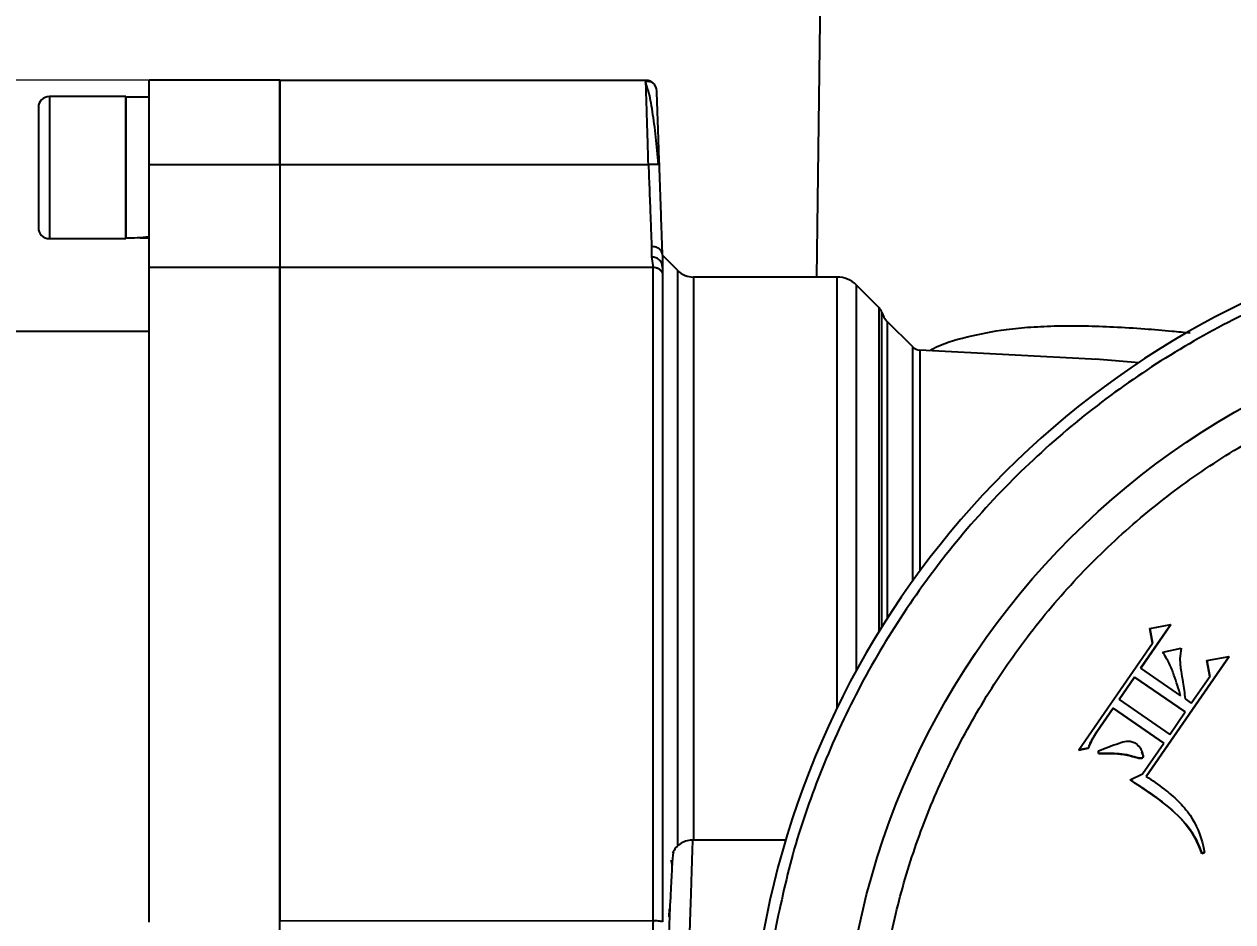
# Model space of a CAD drawing. Header units: millimetres. Extents: x 2160 to 4596, y 811 to 2534.
# Drawn here: x 3655.3 to 3765.9, y 2254.6 to 2336.7 of the extents above; entities that cross this region are included whole.
import ezdxf

# ---------------------------------------------------------------- set-up
doc = ezdxf.new("R2010")
doc.units = ezdxf.units.MM
doc.layers.add('AM_5', color=3, linetype='Continuous', lineweight=25)
doc.styles.add('SLDTEXTSTYLE1', font='txt.shx', dxfattribs={"width": 0.7, "bigfont": 'gbcbig.shx'})
doc.dimstyles.new('SLDDIMSTYLE12$0', dxfattribs={"dimtxt": 12, "dimasz": 10, "dimexe": 0, "dimexo": 0.0625, "dimgap": 0.875, "dimtad": 1, "dimdec": 1, "dimlfac": 1.8, "dimrnd": 1e-09, "dimzin": 12, "dimdsep": 46, "dimtxsty": 'SLDTEXTSTYLE1', "dimcen": 0.09, "dimdle": 8.16, "dimclrd": 3, "dimclre": 3, "dimadec": 0, "dimazin": 3, "dimtfac": 1, "dimtdec": 1, "dimtofl": 0, "dimtmove": 0, "dimatfit": 3, "dimfxl": 0, "dimfrac": 2, "dimtolj": 1, "dimlwd": 5, "dimlwe": 5, "dimarcsym": 0})

# ---------------------------------------------------------------- blocks, each defined once
blk = doc.blocks.new('*D57')
at = {"layer": 'AM_5', "color": 3, "lineweight": 5, "transparency": 16777216}
blk.add_line((3666.63, 2331.61), (3497.42, 2331.61), dxfattribs=at)
at = {"layer": 'AM_5', "color": 3, "linetype": 'Continuous', "lineweight": 5, "transparency": 16777216}
for p, q in [((3497.42, 2321.61), (3497.42, 2155.61)), ((3666.63, 2145.61), (3497.42, 2145.61))]:
    blk.add_line(p, q, dxfattribs=at)
at = {"layer": 'AM_5', "color": 3, "transparency": 16777216}
for points in [[(3495.75, 2321.61), (3499.08, 2321.61), (3497.42, 2331.61)], [(3495.75, 2155.61), (3499.08, 2155.61), (3497.42, 2145.61)]]:
    blk.add_solid(points, dxfattribs=at)
at = {"layer": 'Defpoints', "color": 0, "transparency": 16777216}
for p in [(3666.69, 2331.61), (3497.42, 2145.61), (3666.69, 2145.61)]:
    blk.add_point(p, dxfattribs=at)
at = {"layer": 'AM_5', "color": 0, "transparency": 16777216, "insert": (3490.54, 2238.61), "char_height": 12, "attachment_point": 5, "rotation": 90, "style": 'SLDTEXTSTYLE1'}
blk.add_mtext('\\A1;186', dxfattribs=at)

msp = doc.modelspace()

# ---------------------------------------------------------------- linework, layer by layer
at = {"color": 7, "linetype": 'Continuous', "lineweight": 25}
for p, q in [((3728.292, 2353.428), (3727.77, 2313.592)), ((3678.692, 2331.613), (3666.692, 2331.613)), ((3666.692, 2331.613), (3666.692, 2323.893)), ((3678.692, 2323.893), (3678.692, 2331.613)), ((3712.168, 2331.592), (3678.692, 2331.593)), ((3712.357, 2330.755), (3712.13, 2331.452)), ((3664.592, 2330.113), (3657.592, 2330.113)), ((3657.592, 2330.113), (3657.592, 2323.613)), ((3664.592, 2330.113), (3664.592, 2323.613)), ((3666.692, 2330.053), (3664.592, 2330.053)), ((3664.592, 2317.173), (3664.592, 2330.053)), ((3657.592, 2323.613), (3657.592, 2317.113)), ((3664.592, 2323.613), (3664.592, 2317.113)), ((3666.692, 2323.893), (3678.692, 2323.893)), ((3666.692, 2323.893), (3666.692, 2314.457)), ((3678.692, 2323.893), (3678.692, 2314.457)), ((3678.692, 2323.89), (3712.403, 2323.89)), ((3657.592, 2317.113), (3664.592, 2317.113)), ((3713.692, 2315.609), (3713.692, 2314.547)), ((3715.106, 2314.178), (3713.692, 2315.593)), ((3678.692, 2314.457), (3666.692, 2314.457)), ((3712.826, 2314.471), (3678.692, 2314.471)), ((3712.692, 2315.43), (3712.826, 2314.471)), ((3713.693, 2314.472), (3713.623, 2314.869)), ((3713.692, 2314.547), (3713.692, 2313.981)), ((3729.656, 2313.592), (3716.52, 2313.593)), ((3733.505, 2310.779), (3731.424, 2312.86)), ((3733.755, 2281.57), (3733.755, 2310.363)), ((3736.586, 2307.198), (3734.254, 2309.53)), ((3734.254, 2309.53), (3734.254, 2282.359)), ((3666.692, 2308.613), (3525.692, 2308.614)), ((3736.586, 2285.799), (3736.586, 2307.198)), ((3753.516, 2306.053), (3737.241, 2306.906)), ((3737.241, 2306.906), (3737.241, 2286.7)), ((3757.309, 2305.751), (3753.303, 2306.064)), ((3760.194, 2281.789), (3757.436, 2277.79)), ((3757.437, 2277.789), (3760.194, 2281.787)), ((3758.263, 2281.434), (3760.194, 2281.789)), ((3758.515, 2280.083), (3758.263, 2281.434)), ((3758.263, 2281.434), (3758.263, 2281.432)), ((3758.263, 2281.432), (3758.514, 2280.083)), ((3760.194, 2281.789), (3760.194, 2281.787)), ((3751.772, 2270.31), (3758.515, 2280.083)), ((3759.462, 2279.259), (3761.147, 2279.616)), ((3765.521, 2278.871), (3757.952, 2267.898)), ((3757.952, 2267.896), (3765.521, 2278.869)), ((3763.495, 2278.501), (3765.521, 2278.871)), ((3763.762, 2277.05), (3763.495, 2278.501)), ((3763.495, 2278.501), (3763.495, 2278.499)), ((3763.495, 2278.499), (3763.762, 2277.05)), ((3765.521, 2278.871), (3765.521, 2278.869)), ((3756.884, 2276.988), (3755.466, 2274.931)), ((3755.467, 2274.93), (3756.884, 2276.986)), ((3761.515, 2273.793), (3756.884, 2276.988)), ((3756.884, 2276.986), (3756.884, 2276.988)), ((3756.884, 2276.986), (3761.514, 2273.792)), ((3757.436, 2277.79), (3761.093, 2275.267)), ((3762.067, 2274.594), (3763.762, 2277.05)), ((3755.466, 2274.931), (3760.097, 2271.736)), ((3761.494, 2274.99), (3762.067, 2274.594)), ((3754.913, 2274.132), (3753.413, 2271.959)), ((3753.413, 2271.957), (3754.913, 2274.13)), ((3759.544, 2270.937), (3754.913, 2274.132)), ((3754.913, 2274.132), (3754.913, 2274.13)), ((3754.913, 2274.13), (3759.543, 2270.936)), ((3760.097, 2271.736), (3761.515, 2273.793)), ((3753.413, 2271.959), (3753.413, 2271.957)), ((3752.64, 2270.469), (3751.772, 2270.31)), ((3751.772, 2270.308), (3752.64, 2270.467)), ((3751.772, 2270.31), (3751.772, 2270.308)), ((3752.64, 2270.469), (3752.64, 2270.467)), ((3753.578, 2269.992), (3753.58, 2270.241)), ((3757.61, 2268.135), (3759.544, 2270.937)), ((3756.827, 2269.689), (3756.827, 2269.687)), ((3757.56, 2270.133), (3757.56, 2270.135)), ((3757.636, 2269.635), (3757.636, 2269.637)), ((3756.465, 2267.577), (3757.61, 2268.135)), ((3724.953, 2262.071), (3716.436, 2262.071)), ((3763.274, 2260.94), (3763.043, 2260.848)), ((3763.043, 2260.846), (3763.274, 2260.938)), ((3763.043, 2260.848), (3763.043, 2260.846)), ((3763.274, 2260.94), (3763.274, 2260.938)), ((3678.692, 2254.699), (3712.826, 2254.688)), ((3714.285, 2255.779), (3714.259, 2255.032)), ((3714.285, 2255.788), (3714.285, 2255.779))]:
    msp.add_line(p, q, dxfattribs=at)
at = {"color": 7, "linetype": 'Continuous', "lineweight": 25, "flags": 128}
for points in [[(3712.692, 2316.386), (3712.692, 2316.253), (3712.692, 2316.123), (3712.692, 2315.998), (3712.692, 2315.876), (3712.692, 2315.758), (3712.692, 2315.645), (3712.692, 2315.535), (3712.692, 2315.43)], [(3666.692, 2314.457), (3666.692, 2313.199), (3666.692, 2311.595), (3666.692, 2309.653), (3666.692, 2307.383), (3666.692, 2304.794), (3666.692, 2301.899), (3666.692, 2298.712), (3666.692, 2295.246), (3666.692, 2291.518), (3666.692, 2287.545), (3666.692, 2283.346), (3666.692, 2278.94), (3666.692, 2274.347), (3666.692, 2269.589), (3666.692, 2264.688), (3666.692, 2259.665), (3666.692, 2254.546)], [(3678.692, 2254.546), (3678.692, 2259.665), (3678.692, 2264.687), (3678.692, 2269.589), (3678.692, 2274.347), (3678.692, 2278.94), (3678.692, 2283.346), (3678.692, 2287.545), (3678.692, 2291.518), (3678.692, 2295.246), (3678.692, 2298.712), (3678.692, 2301.899), (3678.692, 2304.794), (3678.692, 2307.383), (3678.692, 2309.653), (3678.692, 2311.595), (3678.692, 2313.198), (3678.692, 2314.457)], [(3712.826, 2254.688), (3712.826, 2259.805), (3712.826, 2264.823), (3712.826, 2269.721), (3712.826, 2274.474), (3712.826, 2279.061), (3712.826, 2283.461), (3712.826, 2287.653), (3712.826, 2291.619), (3712.826, 2295.339), (3712.826, 2298.796), (3712.826, 2301.975), (3712.826, 2304.86), (3712.826, 2307.439), (3712.826, 2309.699), (3712.826, 2311.63), (3712.826, 2313.223), (3712.826, 2314.471)], [(3713.692, 2313.981), (3713.692, 2312.742), (3713.692, 2311.159), (3713.692, 2309.24), (3713.692, 2306.995), (3713.692, 2304.432), (3713.692, 2301.566), (3713.692, 2298.407), (3713.692, 2294.972), (3713.692, 2291.277), (3713.692, 2287.337), (3713.692, 2283.172), (3713.692, 2278.8), (3713.692, 2274.242), (3713.692, 2269.52), (3713.692, 2264.654), (3713.692, 2259.668), (3713.692, 2254.584)], [(3715.106, 2261.571), (3715.106, 2264.253), (3715.106, 2269.041), (3715.106, 2273.686), (3715.106, 2278.169), (3715.106, 2282.467), (3715.106, 2286.561), (3715.106, 2290.432), (3715.106, 2294.061), (3715.106, 2297.433), (3715.106, 2300.53), (3715.106, 2303.34), (3715.106, 2305.848), (3715.106, 2308.043), (3715.106, 2309.915), (3715.106, 2311.456), (3715.106, 2312.657), (3715.106, 2313.513), (3715.106, 2314.021), (3715.106, 2314.178)], [(3716.52, 2313.593), (3716.52, 2313.548), (3716.52, 2313.197), (3716.52, 2312.496), (3716.52, 2311.451), (3716.52, 2310.064), (3716.52, 2308.343), (3716.52, 2306.296), (3716.52, 2303.933), (3716.52, 2301.264), (3716.52, 2298.301), (3716.52, 2295.06), (3716.52, 2291.555), (3716.52, 2287.801), (3716.52, 2283.818), (3716.52, 2279.624), (3716.52, 2275.237), (3716.52, 2270.679), (3716.52, 2265.971), (3716.52, 2262.071)], [(3729.656, 2274.159), (3729.656, 2274.486), (3729.656, 2278.914), (3729.656, 2283.153), (3729.656, 2287.182), (3729.656, 2290.983), (3729.656, 2294.537), (3729.656, 2297.829), (3729.656, 2300.842), (3729.656, 2303.562), (3729.656, 2305.977), (3729.656, 2308.075), (3729.656, 2309.846), (3729.656, 2311.283), (3729.656, 2312.378), (3729.656, 2313.125), (3729.656, 2313.523), (3729.656, 2313.592)], [(3731.424, 2277.585), (3731.424, 2280.659), (3731.424, 2284.853), (3731.424, 2288.819), (3731.424, 2292.537), (3731.424, 2295.988), (3731.424, 2299.156), (3731.424, 2302.025), (3731.424, 2304.581), (3731.424, 2306.811), (3731.424, 2308.704), (3731.424, 2310.251), (3731.424, 2311.445), (3731.424, 2312.278), (3731.424, 2312.748), (3731.424, 2312.86)], [(3733.505, 2281.167), (3733.505, 2284.172), (3733.505, 2288.01), (3733.505, 2291.601), (3733.505, 2294.928), (3733.505, 2297.974), (3733.505, 2300.724), (3733.505, 2303.163), (3733.505, 2305.281), (3733.505, 2307.065), (3733.505, 2308.508), (3733.505, 2309.602), (3733.505, 2310.341), (3733.505, 2310.723), (3733.505, 2310.779)]]:
    msp.add_lwpolyline(points, dxfattribs=at)
at = {"color": 7, "linetype": 'Continuous', "lineweight": 25}
msp.add_circle((3801.614, 2239.203), 71.5, dxfattribs=at)
for centre, radius, start, end in [((3712.168, 2330.592), 1, 1.99976, 89.99975), ((3657.592, 2329.113), 1, 89.99969, 179.99969), ((3657.592, 2318.113), 1, 179.99969, 269.99969), ((3801.614, 2239.201), 80, 100.30604, 169.69383), ((3716.52, 2315.593), 2, 224.99969, 269.99969), ((3729.656, 2311.092), 2.5, 44.99977, 89.99969), ((3732.798, 2310.072), 1, 16.90237, 44.99987), ((3735.669, 2310.944), 2, 196.90236, 224.99969), ((3737.293, 2307.905), 1, 224.99969, 266.99945)]:
    msp.add_arc(centre, radius, start, end, dxfattribs=at)
for centre, start_param, end_param in [((3664.592, 2323.613), 4.712389, 4.9017857), ((3666.692, 2323.613), 4.6181163, 4.712389)]:
    msp.add_ellipse(centre, major_axis=(11.154, 0), ratio=0.5773503, start_param=start_param, end_param=end_param, dxfattribs=at)
for points in [[(3678.692, 2331.593), (3678.692, 2331.48), (3678.692, 2331.255), (3678.692, 2329.488), (3678.692, 2326.95), (3678.692, 2324.91), (3678.692, 2323.89)], [(3678.692, 2323.89), (3678.692, 2322.787), (3678.692, 2320.58), (3678.692, 2317.702), (3678.692, 2315.462), (3678.692, 2314.801), (3678.692, 2314.471)], [(3678.692, 2314.471), (3678.692, 2313.897), (3678.692, 2312.748), (3678.692, 2310.147), (3678.692, 2306.933), (3678.692, 2303.071), (3678.692, 2298.614), (3678.692, 2293.599), (3678.692, 2288.074), (3678.692, 2282.09), (3678.692, 2275.702), (3678.692, 2268.967), (3678.692, 2261.962), (3678.692, 2257.12), (3678.692, 2254.699)], [(3713.692, 2314.547), (3713.677, 2314.663), (3713.647, 2314.894), (3713.416, 2315.186), (3713.085, 2315.39), (3712.823, 2315.417), (3712.692, 2315.43)], [(3713.692, 2313.981), (3713.643, 2314.052), (3713.544, 2314.194), (3713.331, 2314.348), (3713.088, 2314.452), (3712.913, 2314.464), (3712.826, 2314.471)], [(3678.692, 2246.77), (3678.692, 2246.914), (3678.692, 2247.201), (3678.692, 2248.976), (3678.692, 2251.509), (3678.692, 2253.635), (3678.692, 2254.699)], [(3713.692, 2254.584), (3713.642, 2254.599), (3713.543, 2254.629), (3713.331, 2254.662), (3713.088, 2254.684), (3712.913, 2254.686), (3712.826, 2254.688)]]:
    msp.add_open_spline(points, degree=3, dxfattribs=at)
for points, knots in [([(3713.051, 2331.044), (3713.01, 2331.116), (3712.918, 2331.279), (3712.685, 2331.435), (3712.406, 2331.509), (3712.222, 2331.469), (3712.13, 2331.449)], [0, 0, 0, 0, 0.2110006, 0.4756494, 0.740464, 1, 1, 1, 1]), ([(3712.403, 2323.89), (3712.373, 2324.893), (3712.32, 2326.646), (3712.257, 2328.677), (3712.216, 2330.036), (3712.188, 2330.94), (3712.171, 2331.494), (3712.169, 2331.56), (3712.168, 2331.592)], [0, 0, 0, 0, 0.2452809, 0.4288993, 0.5790518, 0.7242842, 0.8645993, 1, 1, 1, 1]), ([(3713.331, 2323.899), (3713.255, 2324.751), (3713.1, 2326.483), (3712.778, 2328.796), (3712.513, 2330.31), (3712.384, 2330.677), (3712.357, 2330.755)], [0, 0, 0, 0, 0.2966354, 0.6024529, 0.914745, 1, 1, 1, 1]), ([(3713.403, 2323.888), (3713.372, 2324.779), (3713.309, 2326.563), (3713.232, 2328.783), (3713.178, 2330.331), (3713.171, 2330.528), (3713.167, 2330.627)], [0, 0, 0, 0, 0.249886, 0.4997488, 0.7497519, 1, 1, 1, 1]), ([(3656.592, 2329.113), (3656.592, 2329.039), (3656.592, 2328.926), (3656.592, 2328.24), (3656.592, 2327.531), (3656.592, 2326.65), (3656.592, 2325.369), (3656.592, 2324.305), (3656.592, 2323.613)], [0, 0, 0, 0, 0.2394568, 0.3683607, 0.5, 0.6316393, 0.7605432, 1, 1, 1, 1]), ([(3656.592, 2323.613), (3656.592, 2322.921), (3656.592, 2321.857), (3656.592, 2320.576), (3656.592, 2319.695), (3656.592, 2318.985), (3656.592, 2318.299), (3656.592, 2318.186), (3656.592, 2318.113)], [0, 0, 0, 0, 0.2394568, 0.3683607, 0.5, 0.6316393, 0.7605432, 1, 1, 1, 1]), ([(3713.403, 2323.888), (3713.389, 2323.892), (3713.369, 2323.898), (3713.244, 2323.903), (3713.115, 2323.904), (3712.955, 2323.903), (3712.722, 2323.9), (3712.529, 2323.894), (3712.403, 2323.89)], [0, 0, 0, 0, 0.239471, 0.3683705, 0.5000015, 0.6316323, 0.7605311, 1, 1, 1, 1]), ([(3712.403, 2323.89), (3712.435, 2323.065), (3712.49, 2321.618), (3712.57, 2319.568), (3712.637, 2317.808), (3712.674, 2316.846), (3712.692, 2316.386)], [0, 0, 0, 0, 0.2851739, 0.500074, 0.7610217, 1, 1, 1, 1]), ([(3713.692, 2315.609), (3713.674, 2316.141), (3713.636, 2317.211), (3713.565, 2319.248), (3713.486, 2321.5), (3713.431, 2323.094), (3713.403, 2323.888)], [0, 0, 0, 0, 0.2485215, 0.4999911, 0.7509557, 1, 1, 1, 1]), ([(3787.481, 2316.929), (3784.985, 2316.402), (3779.947, 2315.34), (3772.57, 2312.801), (3765.328, 2309.532), (3758.349, 2305.469), (3751.746, 2300.658), (3745.653, 2295.165), (3740.16, 2289.072), (3735.348, 2282.469), (3731.286, 2275.49), (3728.016, 2268.248), (3725.478, 2260.871), (3724.415, 2255.833), (3723.889, 2253.337)], [0, 0, 0, 0, 0.0799588, 0.1613715, 0.2441424, 0.3288926, 0.4142166, 0.5, 0.5857784, 0.6711024, 0.7558576, 0.8386237, 0.9200388, 1, 1, 1, 1]), ([(3713.692, 2315.609), (3713.687, 2315.664), (3713.677, 2315.771), (3713.612, 2315.926), (3713.529, 2316.044), (3713.448, 2316.123), (3713.402, 2316.161), (3713.372, 2316.184), (3713.277, 2316.253), (3713.057, 2316.367), (3712.819, 2316.38), (3712.692, 2316.386)], [0, 0, 0, 0, 0.13274928, 0.2587097, 0.38346285, 0.46187539, 0.50802694, 0.51153962, 0.54269826, 0.7552829, 1, 1, 1, 1]), ([(3738.129, 2306.86), (3738.224, 2306.915), (3739.223, 2307.489), (3741.538, 2308.154), (3744.575, 2308.764), (3747.394, 2309.033), (3749.794, 2309.139), (3752.326, 2309.139), (3754.992, 2309.047), (3757.656, 2308.877), (3759.998, 2308.684), (3761.407, 2308.541), (3761.962, 2308.485)], [0, 0, 0, 0, 0.0175251, 0.1841374, 0.3534819, 0.4507624, 0.5518318, 0.6514871, 0.7507207, 0.855208, 0.9429111, 1, 1, 1, 1]), ([(3733.114, 2239.21), (3733.169, 2241.299), (3733.279, 2245.477), (3734.189, 2251.816), (3735.675, 2258.168), (3737.849, 2264.534), (3740.679, 2270.757), (3744.193, 2276.78), (3748.347, 2282.472), (3753.091, 2287.733), (3758.352, 2292.477), (3764.044, 2296.631), (3770.067, 2300.144), (3776.29, 2302.976), (3782.656, 2305.147), (3789.008, 2306.642), (3795.347, 2307.52), (3801.614, 2307.805), (3807.881, 2307.52), (3814.22, 2306.642), (3820.573, 2305.147), (3826.938, 2302.976), (3833.162, 2300.144), (3839.184, 2296.631), (3844.876, 2292.477), (3850.138, 2287.733), (3854.881, 2282.472), (3859.035, 2276.78), (3862.549, 2270.757), (3865.38, 2264.534), (3867.554, 2258.168), (3869.04, 2251.816), (3869.95, 2245.477), (3870.059, 2241.299), (3870.114, 2239.21)], [0, 0, 0, 0, 0.02912361, 0.05824846, 0.08912004, 0.11999406, 0.1519015, 0.18431275, 0.21706879, 0.24999999, 0.2829312, 0.31568724, 0.34809849, 0.38000593, 0.41087751, 0.44175153, 0.47087453, 0.49999999, 0.52912299, 0.55824846, 0.58912004, 0.61999406, 0.6519015, 0.68431275, 0.71706879, 0.74999999, 0.7829312, 0.81568724, 0.84809849, 0.88000593, 0.91087751, 0.94175153, 0.97087515, 1, 1, 1, 1]), ([(3761.093, 2275.267), (3760.9, 2275.906), (3760.596, 2276.912), (3760.075, 2278.263), (3759.667, 2278.925), (3759.462, 2279.259)], [0, 0, 0, 0, 0.4622699, 0.7292654, 1, 1, 1, 1]), ([(3761.147, 2279.616), (3761.091, 2279.302), (3761.001, 2278.797), (3761.054, 2278.092), (3761.104, 2277.709), (3761.129, 2277.517)], [0, 0, 0, 0, 0.4510454, 0.7247717, 1, 1, 1, 1]), ([(3761.129, 2277.517), (3761.188, 2277.189), (3761.292, 2276.606), (3761.415, 2275.763), (3761.468, 2275.248), (3761.494, 2274.99)], [0, 0, 0, 0, 0.3914898, 0.6955835, 1, 1, 1, 1]), ([(3753.413, 2271.959), (3753.322, 2271.82), (3753.14, 2271.541), (3752.866, 2271.05), (3752.723, 2270.682), (3752.64, 2270.469)], [0, 0, 0, 0, 0.2971536, 0.5945312, 1, 1, 1, 1]), ([(3752.64, 2270.467), (3752.7, 2270.623), (3752.818, 2270.935), (3753.074, 2271.436), (3753.289, 2271.766), (3753.413, 2271.957)], [0, 0, 0, 0, 0.2971762, 0.5946304, 1, 1, 1, 1]), ([(3753.58, 2270.241), (3753.89, 2270.365), (3754.51, 2270.613), (3755.367, 2270.896), (3756.05, 2271.145), (3756.567, 2271.101), (3756.85, 2271.012), (3756.981, 2270.93), (3756.999, 2270.919)], [0, 0, 0, 0, 0.2778733, 0.555831, 0.7571621, 0.8707407, 0.982618, 1, 1, 1, 1]), ([(3756.999, 2270.919), (3757.149, 2270.779), (3757.403, 2270.542), (3757.564, 2270.146), (3757.636, 2269.898), (3757.673, 2269.743), (3757.647, 2269.669), (3757.636, 2269.637)], [0, 0, 0, 0, 0.4076992, 0.6900828, 0.8437541, 0.9341612, 1, 1, 1, 1]), ([(3756.827, 2269.689), (3756.531, 2269.767), (3755.939, 2269.924), (3754.845, 2270.005), (3754.059, 2269.997), (3753.578, 2269.992)], [0, 0, 0, 0, 0.2800426, 0.5593015, 1, 1, 1, 1]), ([(3753.578, 2269.99), (3753.911, 2269.994), (3754.578, 2270.004), (3755.673, 2269.965), (3756.413, 2269.786), (3756.827, 2269.687)], [0, 0, 0, 0, 0.3052726, 0.6107465, 1, 1, 1, 1]), ([(3757.636, 2269.637), (3757.618, 2269.62), (3757.582, 2269.585), (3757.457, 2269.553), (3757.278, 2269.568), (3757.052, 2269.621), (3756.902, 2269.666), (3756.827, 2269.689)], [0, 0, 0, 0, 0.08760568, 0.17563974, 0.44506263, 0.72129423, 1, 1, 1, 1]), ([(3756.827, 2269.687), (3756.902, 2269.664), (3757.052, 2269.618), (3757.281, 2269.566), (3757.465, 2269.549), (3757.589, 2269.586), (3757.621, 2269.62), (3757.636, 2269.635)], [0, 0, 0, 0, 0.2779118, 0.55610172, 0.83547916, 0.9259082, 1, 1, 1, 1]), ([(3757.636, 2269.635), (3757.647, 2269.671), (3757.68, 2269.778), (3757.624, 2269.95), (3757.575, 2270.075), (3757.553, 2270.13)], [0, 0, 0, 0, 0.2145946, 0.6465803, 1, 1, 1, 1]), ([(3763.043, 2260.848), (3762.787, 2261.471), (3762.167, 2262.98), (3759.908, 2265.342), (3757.788, 2266.719), (3756.465, 2267.577)], [0, 0, 0, 0, 0.2094523, 0.5068834, 1, 1, 1, 1]), ([(3756.465, 2267.575), (3757.025, 2267.214), (3758.452, 2266.295), (3760.652, 2264.662), (3762.329, 2262.678), (3762.876, 2261.275), (3763.043, 2260.846)], [0, 0, 0, 0, 0.2084819, 0.5302845, 0.8564654, 1, 1, 1, 1]), ([(3757.952, 2267.898), (3758.503, 2267.522), (3759.521, 2266.825), (3760.89, 2265.655), (3762.31, 2264.03), (3762.999, 2262.33), (3763.235, 2261.138), (3763.274, 2260.94)], [0, 0, 0, 0, 0.2213716, 0.4092764, 0.5964037, 0.9332213, 1, 1, 1, 1]), ([(3716.502, 2262.07), (3716.315, 2262.061), (3715.928, 2262.042), (3715.374, 2261.797), (3714.891, 2261.402), (3714.695, 2261.036), (3714.598, 2260.855)], [0, 0, 0, 0, 0.2341083, 0.485653, 0.7448761, 1, 1, 1, 1]), ([(3716.436, 2262.071), (3716.435, 2262.02), (3716.431, 2261.918), (3716.406, 2261.148), (3716.374, 2260.137), (3716.338, 2259.008), (3716.29, 2257.502), (3716.225, 2255.494), (3716.139, 2252.834), (3716.037, 2249.619), (3715.959, 2247.153), (3715.918, 2245.878)], [0, 0, 0, 0, 0.1217334, 0.2456529, 0.3295313, 0.4143849, 0.5002146, 0.6112196, 0.7315209, 0.8611156, 1, 1, 1, 1]), ([(3714.722, 2260.953), (3714.709, 2260.989), (3714.667, 2261.101), (3714.585, 2260.173), (3714.473, 2258.275), (3714.344, 2255.442), (3714.199, 2251.87), (3714.053, 2248.023), (3713.954, 2245.284), (3713.91, 2244.072)], [0, 0, 0, 0, 0.0766683, 0.2378832, 0.398102, 0.5574825, 0.7161906, 0.8743952, 1, 1, 1, 1]), ([(3714.457, 2260.159), (3714.461, 2260.176), (3714.473, 2260.238), (3714.522, 2259.913), (3714.557, 2259.677)], [0, 0, 0, 0, 0.272533, 1, 1, 1, 1]), ([(3712.826, 2254.688), (3712.814, 2254.286), (3712.793, 2253.579), (3712.716, 2252.742), (3712.689, 2252.165), (3712.695, 2251.881), (3712.698, 2251.751)], [0, 0, 0, 0, 0.39272652, 0.69002655, 0.85917042, 1, 1, 1, 1])]:
    msp.add_open_spline(points, degree=3, knots=knots, dxfattribs=at)

# ---------------------------------------------------------------- dimensions: what is measured, and where the dimension line sits
at = {"layer": 'AM_5'}
dim = msp.add_linear_dim(base=(3497.417, 2145.613), p1=(3666.692, 2331.613), p2=(3666.691, 2145.613), angle=90, dimstyle='SLDDIMSTYLE12$0', override={"dimlfac": 1, "dimpost": ''}, dxfattribs=at)
dim.commit()
dim.dimension.update_dxf_attribs({"geometry": '*D57', "text_midpoint": (3490.542, 2238.613)})

doc.saveas('drawing.dxf')
